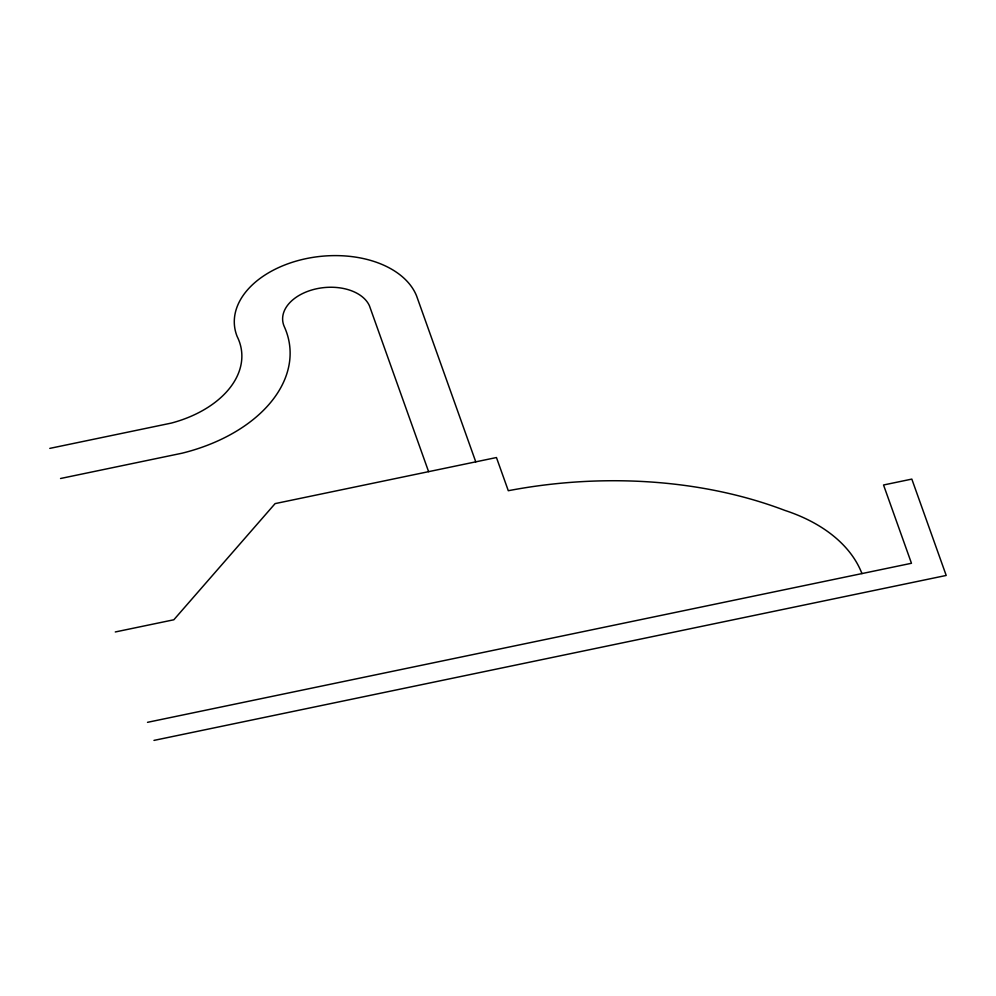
<?xml version="1.0" encoding="UTF-8"?>
<svg xmlns="http://www.w3.org/2000/svg" width="996" height="996" viewBox="0 0 996 996"><rect width="100%" height="100%" fill="white"/><g stroke="black" fill="none" stroke-linecap="round" stroke-linejoin="round"><path stroke-width="1.49" d="M49.8 448.387L171.324 423.088A101.268 65.636 -5.9 0 0 237.173 336.548A92.877 60.196 -5.9 0 1 303.929 259.109A92.877 60.196 -5.9 0 1 416.577 295.912L475.764 461.845M60.544 478.503L182.056 453.205A149.674 97.01 -5.9 0 0 284.333 326.725A44.397 28.772 -5.9 0 1 314.661 289.214A44.397 28.772 -5.9 0 1 369.416 305.735L428.604 471.656M115.287 631.962L173.839 619.773L275.095 503.615L496.456 457.538L508.296 490.717A365.943 237.173 -5.9 0 1 784.823 510.388A167.527 108.576 -5.9 0 1 861.938 573.584M147.52 722.324L911.465 563.275L883.539 484.99L911.826 479.101L946.2 575.451L153.969 740.402"/></g></svg>
